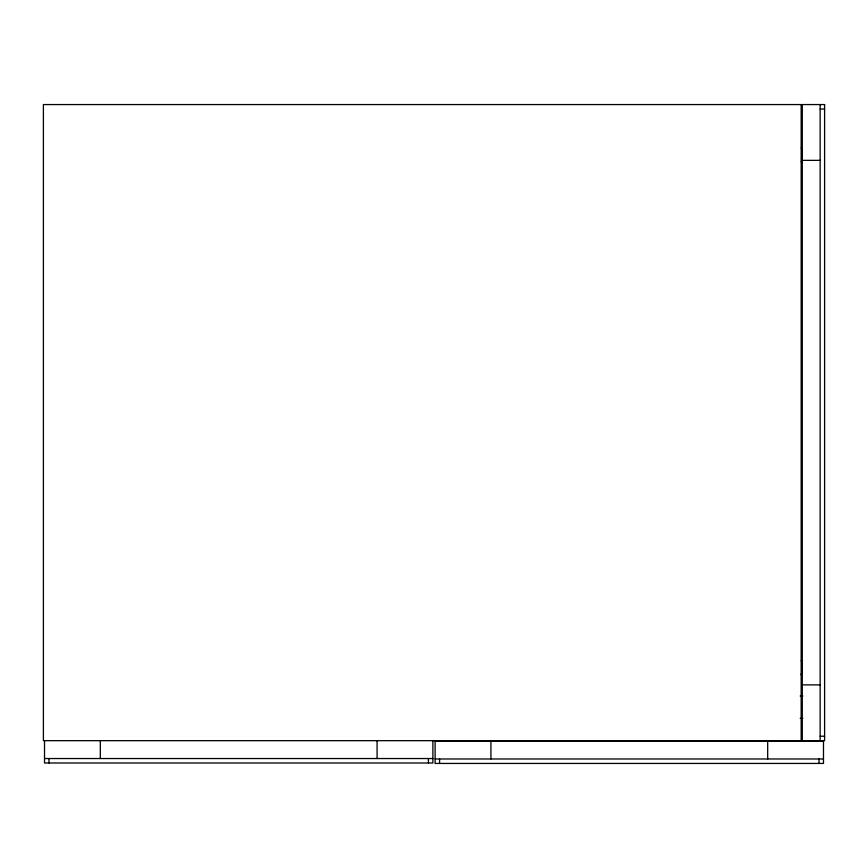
<?xml version="1.0" encoding="UTF-8"?>
<svg xmlns="http://www.w3.org/2000/svg" width="868" height="868" viewBox="0 0 868 868"><rect width="100%" height="100%" fill="white"/><g stroke="black" fill="none" stroke-linecap="round" stroke-linejoin="round"><path stroke-width="1.3" d="M801.641 672.548L801.327 675A28.807 28.807 0 0 0 801.327 660.309M820.141 109.021L824.6 109.021M802.282 160.352L820.141 160.352M802.282 684.874L820.141 684.874M800.188 696.038L802.9 696.038M800.188 718.357L802.9 718.357M820.141 736.216L824.6 736.216M44.518 758.534L432.882 758.534M435.118 758.979L823.482 758.979M820.141 104.561L820.141 740.675M819.023 758.979L819.023 763.439M767.681 741.12L767.681 758.979M490.919 741.12L490.919 758.979M439.577 758.979L439.577 763.439M432.882 740.675L432.882 762.994L44.518 762.994L44.518 740.675M428.423 758.534L428.423 762.994M377.081 740.675L377.081 758.534M100.319 740.675L100.319 758.534M48.977 758.534L48.977 762.994M801.327 147.56A27.895 27.895 0 0 1 801.327 162.001M801.164 104.561L43.4 104.561L43.4 740.675L801.164 740.675L801.164 104.561M824.6 104.561L802.282 104.561L802.282 740.675L824.6 740.675L824.6 104.561M823.482 741.12L435.118 741.12L435.118 763.439L823.482 763.439L823.482 741.12"/></g></svg>
